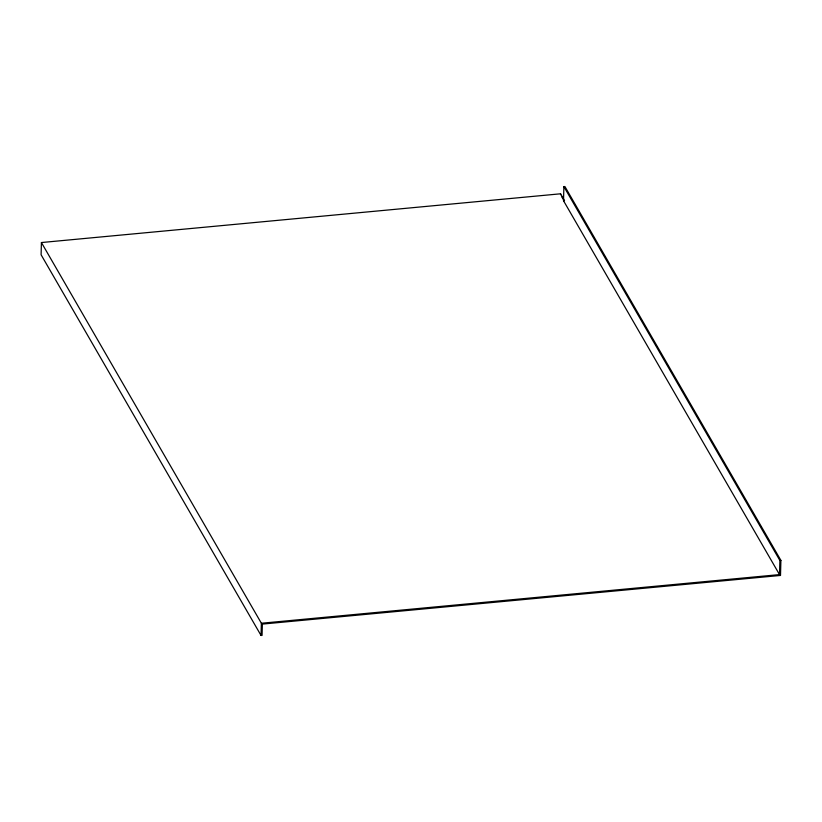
<?xml version="1.0" encoding="UTF-8"?>
<svg xmlns="http://www.w3.org/2000/svg" width="822" height="822" viewBox="0 0 822 822"><rect width="100%" height="100%" fill="white"/><g stroke="black" fill="none" stroke-linecap="round" stroke-linejoin="round"><path stroke-width="1.23" d="M41.419 242.541L41.1 254.769L261.047 635.478L262.064 635.385L262.362 624.093L780.51 575.441L780.9 560.388L564.899 186.522L563.882 186.615L563.512 200.732L779.513 574.599L261.375 623.251L41.419 242.541L560.583 193.797L564.529 200.63L563.512 200.732M261.047 635.478L261.375 623.251M560.553 194.732L560.583 193.797M779.513 574.599L779.883 560.481L563.882 186.615M779.883 560.481L780.9 560.388M561.837 196.951L563.121 199.171"/></g></svg>
